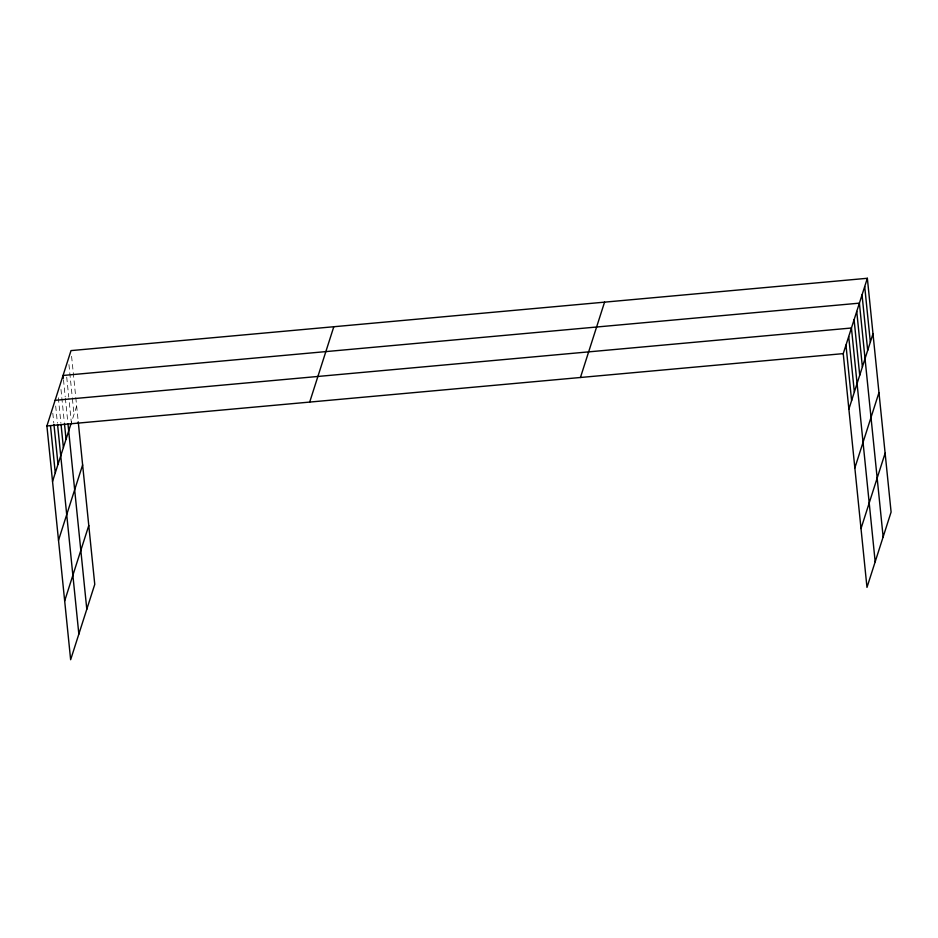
<?xml version="1.0" encoding="UTF-8"?>
<svg xmlns="http://www.w3.org/2000/svg" width="938" height="938" viewBox="0 0 938 938"><rect width="100%" height="100%" fill="white"/><g stroke="black" fill="none" stroke-linecap="round" stroke-linejoin="round"><path stroke-width="0.7" stroke-dasharray="4.69 3.52" d="M76.658 406.095L71.347 422.675L68.896 398.474M71.593 356.288L75.638 396.129M75.79 397.56L78.112 420.447M68.943 364.577L72.261 397.302M72.414 398.732L73.996 414.385M66.727 377.135L68.744 397.055M63.491 379.738L65.226 396.809M65.367 398.228L67.829 422.417M60.982 389.446L64.312 422.17M58.332 397.735L60.935 423.343M55.682 406.025L57.417 423.097M52.798 413.142L53.806 423.097"/><path stroke-width="1.41" d="M78.253 421.877L94.761 584.374L70.643 659.719L46.9 425.946L71.018 350.601L867.357 278.281L891.1 512.054L866.982 587.399L843.239 353.626L867.357 278.281M52.54 481.44L70.901 424.046M58.508 540.276L82.626 464.92M64.675 600.895L88.782 525.538M309.692 402.085L333.811 326.729M580.446 377.498L604.564 302.142M848.878 409.12L872.997 333.776M854.846 467.956L878.965 392.6M861.014 528.575L885.12 453.218M55.096 400.327L851.434 328.007L875.177 561.78M46.9 425.946L843.239 353.626M864.707 286.571L870.335 342.065M862.045 294.86L867.685 350.355M883.139 536.911L859.396 303.15L63.057 375.47L63.35 378.307M856.746 311.439L862.385 366.934M854.096 319.729L859.724 375.223M848.702 336.554L854.342 392.049M845.97 345.09L851.61 400.585M67.97 423.847L86.8 609.231M64.452 423.601L66.047 439.242M61.076 424.773L63.385 447.532M57.558 424.515L78.851 634.1M53.958 424.527L58.004 464.369M50.5 425.946L55.272 472.904"/></g></svg>
